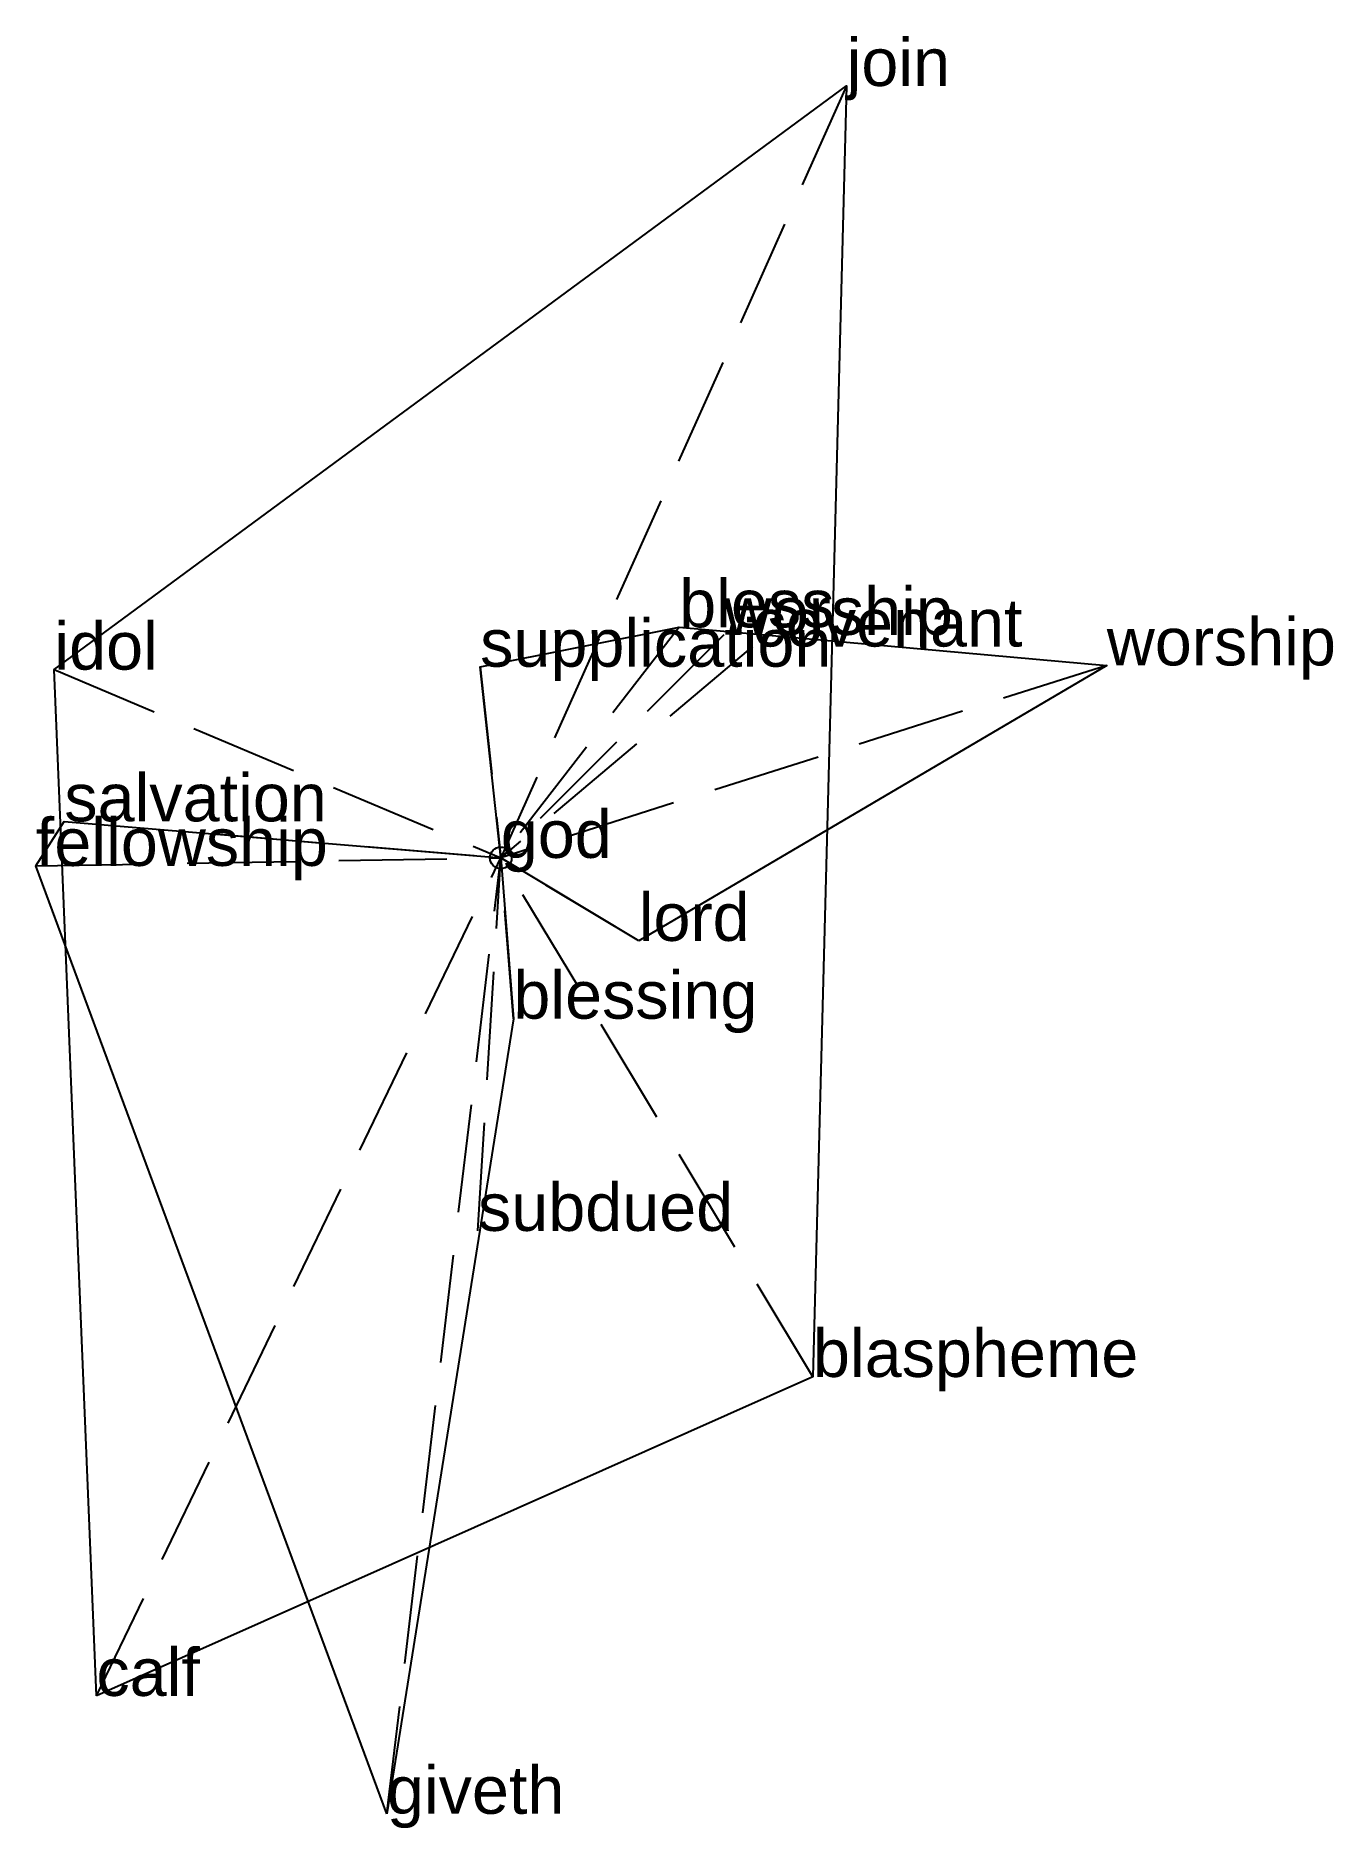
# Model space of a CAD drawing. Extents: x -1.07 to 1.92, y -2.24 to 1.9.
import ezdxf

# ---------------------------------------------------------------- set-up
doc = ezdxf.new("R2010")
doc.units = 0
doc.linetypes.add('DASHED2', pattern=[0.3, 0.25, -0.05])
for name, color, linetype in [('TEXT_nt', 1, 'CONTINUOUS'), ('TEXT_ot', 1, 'CONTINUOUS'), ('TEXT_q', 1, 'CONTINUOUS')]:
    doc.layers.add(name, color=color, linetype=linetype)
doc.styles.get("Standard").update_dxf_attribs({"font": 'arial.ttf'})

# ---------------------------------------------------------------- blocks, each defined once
blk = doc.blocks.new('ot-god')
at = {"layer": 'LINES_ot', "linetype": 'DASHED2'}
for p in [(0.4121, 0.5328), (0.5817, 0.4883), (-0.0477, 0.4417), (1.4, 0.4447), (0, 0), (0.3186, -0.1918)]:
    blk.add_line(p, (0, 0), dxfattribs=at)
at = {"layer": 'ORIGIN_ot'}
blk.add_circle((0, 0), 0.025, dxfattribs=at)
at = {"layer": 'TEXT_ot'}
for s, p in [('bless', (0.4121, 0.5328)), ('covenant', (0.5817, 0.4883)), ('supplication', (-0.0477, 0.4417)), ('worship', (1.4, 0.4447)), ('god', (0, 0)), ('lord', (0.3186, -0.1918))]:
    blk.add_text(s, height=0.11, dxfattribs=at).set_placement(p)
blk = doc.blocks.new('nt-god')
at = {"layer": 'LINES_nt', "linetype": 'DASHED2'}
for p in [(-1.0084, 0.0844), (-1.0742, -0.0185), (-0.2631, -2.2087), (-0.0527, -0.8619), (0, 0), (0.029, -0.3716)]:
    blk.add_line(p, (0, 0), dxfattribs=at)
at = {"layer": 'ORIGIN_nt'}
blk.add_circle((0, 0), 0.025, dxfattribs=at)
at = {"layer": 'TEXT_nt'}
for s, p in [('salvation', (-1.0084, 0.0844)), ('fellowship', (-1.0742, -0.0185)), ('god', (0, 0)), ('blessing', (0.029, -0.3716)), ('subdued', (-0.0527, -0.8619)), ('giveth', (-0.2631, -2.2087))]:
    blk.add_text(s, height=0.11, dxfattribs=at).set_placement(p)
blk = doc.blocks.new('q-god')
at = {"layer": 'LINES_q', "linetype": 'DASHED2'}
for p in [(0.7988, 1.7835), (0.515, 0.5152), (-1.0315, 0.4349), (-0.9343, -1.9364), (0, 0), (0.7211, -1.1994)]:
    blk.add_line(p, (0, 0), dxfattribs=at)
at = {"layer": 'ORIGIN_q'}
blk.add_circle((0, 0), 0.025, dxfattribs=at)
at = {"layer": 'TEXT_q'}
for s, p in [('join', (0.7988, 1.7835)), ('worship', (0.515, 0.5152)), ('idol', (-1.0315, 0.4349)), ('god', (0, 0)), ('blaspheme', (0.7211, -1.1994)), ('calf', (-0.9343, -1.9364))]:
    blk.add_text(s, height=0.11, dxfattribs=at).set_placement(p)

msp = doc.modelspace()

# ---------------------------------------------------------------- linework, layer by layer
at = {"layer": 'OUTLINE_nt', "linetype": 'CONTINUOUS'}
msp.add_polyline3d([(-0.2631, -2.2087, 0), (-1.0742, -0.0185, 0), (-1.0084, 0.0844, 0), (0, 0, 0), (0.029, -0.3716, 0), (-0.2631, -2.2087, 0)], close=True, dxfattribs=at)
at = {"layer": 'OUTLINE_ot', "linetype": 'CONTINUOUS'}
msp.add_polyline3d([(0.3186, -0.1918, 0), (0, 0, 0), (-0.0477, 0.4417, 0), (0.4121, 0.5328, 0), (1.4, 0.4447, 0), (0.3186, -0.1918, 0)], close=True, dxfattribs=at)
at = {"layer": 'OUTLINE_q', "linetype": 'CONTINUOUS'}
msp.add_polyline3d([(-0.9343, -1.9364, 0), (-1.0315, 0.4349, 0), (0.7988, 1.7835, 0), (0.7211, -1.1994, 0), (-0.9343, -1.9364, 0)], close=True, dxfattribs=at)

# ---------------------------------------------------------------- block references
for name in ['q-god', 'ot-god', 'nt-god']:
    msp.add_blockref(name, (0, 0))

doc.saveas('drawing.dxf')
